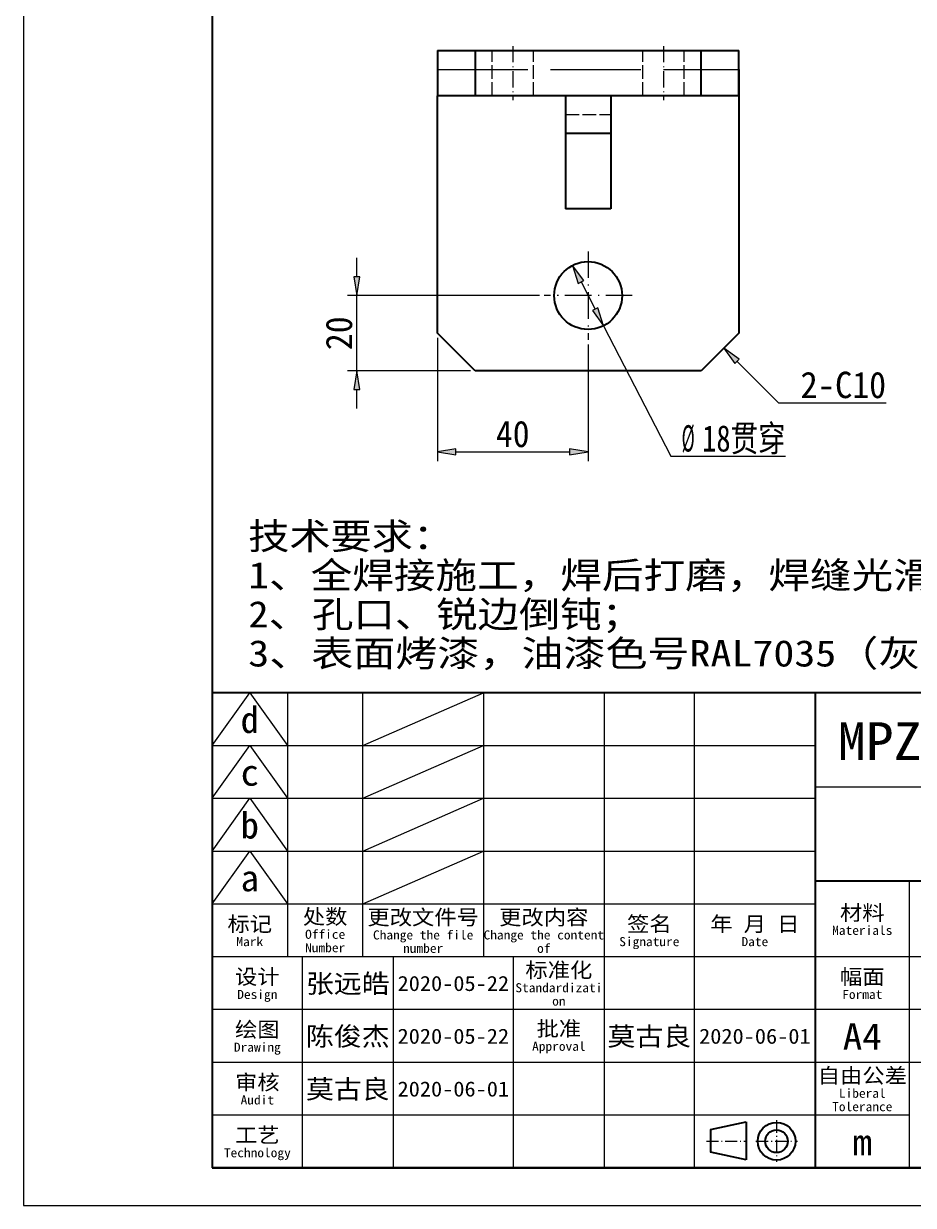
# Model space of a CAD drawing. Extents: x -220 to 67724, y -20866 to 573.
# Drawn here: x 0 to 118, y 0 to 156.8 of the extents above; entities that cross this region are included whole.
import ezdxf
from ezdxf.enums import TextEntityAlignment as Align

# ---------------------------------------------------------------- set-up
doc = ezdxf.new("R2010")
doc.units = 0
doc.linetypes.add('DASHDOT', pattern=[18.5, 12, -3, 0.5, -3])
doc.linetypes.add('DASHED', pattern=[15, 12, -3])
doc.layers.get('0').update_dxf_attribs({"lineweight": 13})
doc.layers.add('7', color=7, linetype='Continuous', lineweight=13)
doc.layers.add('__5', color=7, linetype='Continuous', lineweight=13)
doc.styles.get("Standard").update_dxf_attribs({"font": ''})
doc.styles.get('Standard').set_extended_font_data('SimSun')
doc.dimstyles.get("Standard").update_dxf_attribs({"dimtxt": 2.5, "dimasz": 2.5, "dimexe": 1.25, "dimexo": 0.625, "dimtad": 1, "dimtxsty": 'Standard', "dimcen": 2.5, "dimadec": 0, "dimazin": 0, "dimtfac": 1, "dimtmove": 0, "dimatfit": 0, "dimfxl": 0, "dimarcsym": 0})

# ---------------------------------------------------------------- blocks, each defined once
blk = doc.blocks.new('*D18')
at = {"layer": '__5', "color": 94, "lineweight": 13, "ltscale": 0.063357, "transparency": 16777216}
for p, q in [((44.2, 123.15), (44.2, 125.68)), ((44.2, 105.68), (44.2, 108.21))]:
    blk.add_line(p, q, dxfattribs=at)
at = {"layer": '__5', "color": 94, "lineweight": 13, "transparency": 16777216}
blk.add_line((68.41, 120.68), (42.95, 120.68), dxfattribs=at)
at = {"layer": '__5', "color": 94, "lineweight": 13, "ltscale": 0.25, "transparency": 16777216}
blk.add_line((44.2, 110.68), (44.2, 120.68), dxfattribs=at)
at = {"layer": '__5', "color": 94, "lineweight": 13, "ltscale": 0.407765, "transparency": 16777216}
blk.add_line((59.26, 110.68), (42.95, 110.68), dxfattribs=at)
at = {"layer": '__5', "color": 94, "lineweight": 13, "transparency": 16777216}
for points in [[(43.78, 123.15), (44.2, 120.68), (44.61, 123.15)], [(44.61, 108.21), (44.2, 110.68), (43.78, 108.21)]]:
    blk.add_lwpolyline(points, close=True, dxfattribs=at)
for points in [[(43.78, 123.15), (44.2, 120.68), (43.78, 123.15), (44.61, 123.15)], [(44.61, 108.21), (44.2, 110.68), (44.61, 108.21), (43.78, 108.21)]]:
    blk.add_solid(points, dxfattribs=at)
at = {"layer": '__5', "color": 94, "lineweight": 13, "transparency": 16777216, "width": 0.893612}
blk.add_text('20', height=3.5, rotation=90, dxfattribs=at).set_placement((43.57, 113.44), (43.57, 117.92), align=Align.FIT)
blk = doc.blocks.new('*D19')
at = {"layer": '__5', "color": 94, "lineweight": 13, "ltscale": 0.408785, "transparency": 16777216}
blk.add_line((54.88, 115.06), (54.88, 98.7), dxfattribs=at)
at = {"layer": '__5', "color": 94, "lineweight": 13, "ltscale": 0.387535, "transparency": 16777216}
blk.add_line((74.88, 114.21), (74.88, 98.7), dxfattribs=at)
at = {"layer": '__5', "color": 94, "lineweight": 13, "ltscale": 0.376714, "transparency": 16777216}
blk.add_line((57.35, 99.95), (72.42, 99.95), dxfattribs=at)
at = {"layer": '__5', "color": 94, "lineweight": 13, "transparency": 16777216}
for points in [[(57.35, 100.37), (54.88, 99.95), (57.35, 99.54)], [(72.42, 99.54), (74.88, 99.95), (72.42, 100.37)]]:
    blk.add_lwpolyline(points, close=True, dxfattribs=at)
for points in [[(57.35, 100.37), (54.88, 99.95), (57.35, 100.37), (57.35, 99.54)], [(72.42, 99.54), (74.88, 99.95), (72.42, 99.54), (72.42, 100.37)]]:
    blk.add_solid(points, dxfattribs=at)
at = {"layer": '__5', "color": 94, "lineweight": 13, "transparency": 16777216, "width": 0.893612}
blk.add_text('40', height=3.5, dxfattribs=at).set_placement((62.64, 100.58), (67.12, 100.58), align=Align.FIT)
blk = doc.blocks.new('*D20')
at = {"layer": '__5', "color": 94, "lineweight": 13, "ltscale": 0.101714, "transparency": 16777216}
blk.add_line((73.95, 122.49), (75.81, 118.87), dxfattribs=at)
at = {"layer": '__5', "color": 94, "lineweight": 13, "ltscale": 0.486946, "transparency": 16777216}
blk.add_line((76.94, 116.68), (85.86, 99.36), dxfattribs=at)
at = {"layer": '__5', "color": 94, "lineweight": 13, "ltscale": 0.380253, "transparency": 16777216}
blk.add_line((85.86, 99.36), (101.07, 99.36), dxfattribs=at)
at = {"layer": '__5', "color": 94, "lineweight": 13, "transparency": 16777216}
for points in [[(74.32, 122.68), (72.82, 124.68), (73.58, 122.3)], [(75.45, 118.68), (76.94, 116.68), (76.18, 119.06)]]:
    blk.add_lwpolyline(points, close=True, dxfattribs=at)
for points in [[(74.32, 122.68), (72.82, 124.68), (74.32, 122.68), (73.58, 122.3)], [(75.45, 118.68), (76.94, 116.68), (75.45, 118.68), (76.18, 119.06)]]:
    blk.add_solid(points, dxfattribs=at)
for s, width, p, p2 in [('%%c', 0.464903, (87.28, 99.99), (89.02, 99.99)), ('贯穿', 0.727357, (93.78, 99.99), (101.07, 99.99)), ('18', 0.751131, (90.02, 99.99), (93.78, 99.99))]:
    blk.add_text(s, height=3.5, dxfattribs=dict(at, width=width)).set_placement(p, p2, align=Align.FIT)

msp = doc.modelspace()

# ---------------------------------------------------------------- linework, layer by layer
at = {"color": 5, "lineweight": 13}
for p, q in [((0, 297), (0, 0)), ((0, 0), (210, 0))]:
    msp.add_line(p, q, dxfattribs=at)
at = {"color": 7, "lineweight": 35}
for p, q in [((25, 292), (25, 5)), ((205, 68), (25, 68)), ((25, 68), (25, 5)), ((105, 68), (105, 5)), ((205, 43), (105, 43)), ((25, 5), (205, 5)), ((205, 5), (25, 5))]:
    msp.add_line(p, q, dxfattribs=at)
at = {"color": 7, "lineweight": 13, "ltscale": 0.215058}
for p, q in [((25, 61), (30, 68)), ((30, 68), (35, 61)), ((25, 54), (30, 61)), ((30, 61), (35, 54)), ((25, 47), (30, 54)), ((30, 54), (35, 47)), ((25, 40), (30, 47)), ((30, 47), (35, 40))]:
    msp.add_line(p, q, dxfattribs=at)
at = {"color": 7, "lineweight": 13}
for p, q in [((35, 68), (35, 33)), ((45, 33), (45, 68)), ((61, 68), (61, 33)), ((77, 68), (77, 5)), ((89, 5), (89, 68)), ((25, 61), (105, 61)), ((105, 55.5), (191.5, 55.5)), ((25, 54), (105, 54)), ((25, 47), (105, 47)), ((117.5, 5), (117.5, 43)), ((25, 40), (105, 40)), ((25, 33), (155, 33)), ((37, 5), (37, 33)), ((49, 33), (49, 5)), ((65, 5), (65, 33)), ((25.0052, 26.03), (155.0052, 26.03)), ((25, 19), (205, 19)), ((25, 12), (117.5, 12))]:
    msp.add_line(p, q, dxfattribs=at)
at = {"color": 7, "lineweight": 13, "ltscale": 0.436606}
for p, q in [((45, 61), (61, 68)), ((45, 54), (61, 61)), ((45, 47), (61, 54)), ((45, 40), (61, 47))]:
    msp.add_line(p, q, dxfattribs=at)
at = {"color": 7, "lineweight": 35, "ltscale": 0.120959}
msp.add_line((91.1184, 10.0582), (95.8523, 11.0582), dxfattribs=at)
at = {"color": 7, "lineweight": 35, "ltscale": 0.125}
msp.add_line((95.8523, 11.0582), (95.8523, 6.0582), dxfattribs=at)
at = {"color": 1, "linetype": 'DASHDOT', "lineweight": 13, "ltscale": 0.138168}
msp.add_line((99.875, 11.2815), (99.875, 5.7548), dxfattribs=at)
at = {"color": 7, "lineweight": 35, "ltscale": 0.075}
msp.add_line((91.1184, 10.0582), (91.1184, 7.0582), dxfattribs=at)
at = {"color": 1, "linetype": 'DASHDOT', "lineweight": 13, "ltscale": 0.132648}
msp.add_line((90.5709, 8.5), (95.8768, 8.5), dxfattribs=at)
at = {"color": 1, "linetype": 'DASHDOT', "lineweight": 13, "ltscale": 0.138165}
msp.add_line((97.1117, 8.5), (102.6383, 8.5), dxfattribs=at)
at = {"color": 7, "lineweight": 35, "ltscale": 0.12131}
msp.add_line((95.8666, 6.0582), (91.1184, 7.0582), dxfattribs=at)
at = {"color": 7, "lineweight": 35}
for radius in [2.5, 1.5]:
    msp.add_circle((99.875, 8.5), radius, dxfattribs=at)
at = {"layer": '__5', "color": 150, "linetype": 'DASHDOT', "lineweight": 13, "ltscale": 0.180008}
for p, q in [((64.8813, 153.78), (64.8813, 146.5797)), ((84.8813, 153.78), (84.8813, 146.5797))]:
    msp.add_line(p, q, dxfattribs=at)
at = {"layer": '__5', "color": 7, "lineweight": 35, "ltscale": 0.125}
for p, q in [((54.8813, 153.18), (59.8813, 153.18)), ((89.8813, 153.18), (94.8813, 153.18)), ((59.8813, 147.18), (54.8813, 147.18)), ((71.8813, 147.18), (71.8813, 142.18)), ((77.8813, 147.18), (77.8813, 142.18)), ((94.8813, 147.18), (89.8813, 147.18))]:
    msp.add_line(p, q, dxfattribs=at)
at = {"layer": '__5', "color": 7, "lineweight": 35, "ltscale": 0.15}
for p, q in [((54.8813, 153.18), (54.8813, 147.18)), ((59.8813, 153.18), (59.8813, 147.18)), ((89.8813, 147.18), (89.8813, 153.18)), ((94.8813, 147.18), (94.8813, 153.18)), ((77.8813, 142.18), (71.8813, 142.18)), ((77.8813, 132.18), (71.8813, 132.18))]:
    msp.add_line(p, q, dxfattribs=at)
at = {"layer": '__5', "color": 7, "lineweight": 35}
for p, q in [((59.8813, 153.18), (89.8813, 153.18)), ((94.8813, 150.68), (94.8813, 115.68)), ((54.8813, 115.68), (54.8813, 147.18)), ((89.8813, 147.18), (59.8813, 147.18)), ((89.8813, 110.68), (59.8813, 110.68))]:
    msp.add_line(p, q, dxfattribs=at)
at = {"layer": '__5', "color": 7, "linetype": 'DASHED', "lineweight": 13, "ltscale": 0.15}
for p, q in [((62.1313, 147.18), (62.1313, 153.18)), ((67.6313, 147.18), (67.6313, 153.18)), ((82.1313, 147.18), (82.1313, 153.18)), ((87.6313, 147.18), (87.6313, 153.18)), ((77.8813, 147.18), (71.8813, 147.18)), ((71.8813, 144.68), (77.8813, 144.68))]:
    msp.add_line(p, q, dxfattribs=at)
at = {"layer": '__5', "color": 7, "linetype": 'DASHED', "lineweight": 13}
msp.add_line((54.8813, 150.68), (94.8813, 150.68), dxfattribs=at)
at = {"layer": '__5', "color": 7, "linetype": 'DASHED', "lineweight": 13, "ltscale": 0.087501}
msp.add_line((54.8813, 147.18), (54.8813, 150.68), dxfattribs=at)
at = {"layer": '__5', "color": 7, "lineweight": 35, "ltscale": 0.25}
for p, q in [((71.8813, 142.18), (71.8813, 132.18)), ((77.8813, 142.18), (77.8813, 132.18))]:
    msp.add_line(p, q, dxfattribs=at)
at = {"layer": '__5', "color": 6, "linetype": 'DASHDOT', "lineweight": 13, "ltscale": 0.2925}
for p, q in [((74.8813, 126.53), (74.8813, 114.83)), ((80.7313, 120.68), (69.0313, 120.68))]:
    msp.add_line(p, q, dxfattribs=at)
at = {"layer": '__5', "color": 7, "lineweight": 35, "ltscale": 0.176777}
for p, q in [((59.8813, 110.68), (54.8813, 115.68)), ((94.8813, 115.68), (89.8813, 110.68))]:
    msp.add_line(p, q, dxfattribs=at)
at = {"layer": '__5', "color": 94, "lineweight": 13, "ltscale": 0.194472}
msp.add_line((94.6409, 111.9526), (100.1414, 106.4521), dxfattribs=at)
at = {"layer": '__5', "color": 94, "lineweight": 13, "ltscale": 0.356536}
msp.add_line((100.1414, 106.4521), (114.4029, 106.4521), dxfattribs=at)
at = {"layer": '__5', "color": 94, "lineweight": 13}
msp.add_lwpolyline([(94.9327, 112.2444), (92.8974, 113.6962), (94.3492, 111.6609)], close=True, dxfattribs=at)
at = {"layer": '__5', "color": 7, "lineweight": 35}
msp.add_circle((74.8813, 120.68), 4.5, dxfattribs=at)
at = {"layer": '__5', "color": 94, "lineweight": 13}
msp.add_solid([(94.9327, 112.2444), (92.8974, 113.6962), (94.9327, 112.2444), (94.3492, 111.6609)], dxfattribs=at)

# ---------------------------------------------------------------- texts
at = {"color": 7, "lineweight": 13, "width": 0.8}
for s, p, p2 in [('d', (28.7856, 62.6668), (31.2144, 62.6668)), ('c', (28.7856, 55.6668), (31.2144, 55.6668)), ('b', (28.7856, 48.6668), (31.2144, 48.6668)), ('a', (28.7856, 41.6668), (31.2144, 41.6668))]:
    msp.add_text(s, height=3.5, dxfattribs=at).set_placement(p, p2, align=Align.FIT)
at = {"color": 7, "lineweight": 13}
for s, height, p, p2 in [('处数', 2, (37.0405, 37.297), (42.9595, 37.297)), ('更改文件号', 2, (45.6012, 37.2121), (60.3988, 37.2121)), ('更改内容', 2, (63.0809, 37.2121), (74.9191, 37.2121)), ('材料', 2, (108.2905, 37.8243), (114.2095, 37.8243)), ('标记', 2, (27.0405, 36.3243), (32.9595, 36.3243)), ('签名', 2, (80.0405, 36.3243), (85.9595, 36.3243)), ('年 月 日', 2, (91.0809, 36.3243), (102.9191, 36.3243)), ('Office', 1.2, (37.3364, 35.3548), (42.6636, 35.3548)), ('Change the file', 1.2, (46.341, 35.2699), (59.659, 35.2699)), ('Change the content', 1.2, (61.0092, 35.2699), (76.9908, 35.2699)), ('Materials', 1.2, (107.2546, 35.8821), (115.2454, 35.8821)), ('Mark', 1.2, (28.2243, 34.3821), (31.7757, 34.3821)), ('Number', 1.2, (37.3364, 33.5791), (42.6636, 33.5791)), ('number', 1.2, (50.3364, 33.4942), (55.6636, 33.4942)), ('of', 1.2, (68.1121, 33.4942), (69.8879, 33.4942)), ('Signature', 1.2, (79.0046, 34.3821), (86.9954, 34.3821)), ('Date', 1.2, (95.2243, 34.3821), (98.7757, 34.3821)), ('设计', 2, (28.0405, 29.3243), (33.9595, 29.3243)), ('标准化', 2, (66.5607, 30.2121), (75.4393, 30.2121)), ('幅面', 2, (108.2905, 29.3243), (114.2095, 29.3243)), ('Design', 1.2, (28.3364, 27.3821), (33.6636, 27.3821)), ('Standardizati', 1.2, (65.2289, 28.2699), (76.7711, 28.2699)), ('Format', 1.2, (108.5864, 27.3821), (113.9136, 27.3821)), ('on', 1.2, (70.1121, 26.4942), (71.8879, 26.4942)), ('绘图', 2, (28.0405, 22.3243), (33.9595, 22.3243)), ('批准', 2, (68.0405, 22.442), (73.9595, 22.442)), ('A4', 3.5, (108.6604, 20.6387), (113.8396, 20.6387)), ('Drawing', 1.2, (27.8925, 20.3821), (34.1075, 20.3821)), ('Approval', 1.2, (67.4486, 20.4998), (74.5514, 20.4998)), ('审核', 2, (28.0405, 15.3243), (33.9595, 15.3243)), ('自由公差', 2, (105.3309, 16.2121), (117.1691, 16.2121)), ('Audit', 1.2, (28.7803, 13.3821), (33.2197, 13.3821)), ('Liberal', 1.2, (108.1425, 14.2699), (114.3575, 14.2699)), ('Tolerance', 1.2, (107.2546, 12.4942), (115.2454, 12.4942)), ('工艺', 2, (28.0405, 8.3243), (33.9595, 8.3243)), ('m', 3.5, (109.9552, 6.6387), (112.5448, 6.6387)), ('Technology', 1.2, (26.5607, 6.3821), (35.4393, 6.3821))]:
    msp.add_text(s, height=height, dxfattribs=at).set_placement(p, p2, align=Align.FIT)
at = {"color": 150, "lineweight": 13}
for s, p, p2 in [('张远皓', (37.4509, 28.1705), (48.5491, 28.1705)), ('陈俊杰', (37.4509, 21.1705), (48.5491, 21.1705)), ('莫古良', (77.4509, 21.1705), (88.5491, 21.1705)), ('莫古良', (37.4509, 14.1705), (48.5491, 14.1705))]:
    msp.add_text(s, height=2.5, dxfattribs=at).set_placement(p, p2, align=Align.FIT)
at = {"color": 5, "lineweight": 13}
for p, p2 in [((89.6012, 21.4364), (104.3988, 21.4364)), ((49.6012, 14.4364), (64.3988, 14.4364))]:
    msp.add_text('2020-06-01', height=2, dxfattribs=at).set_placement(p, p2, align=Align.FIT)
at = {"layer": '7', "color": 5, "lineweight": 13}
for p, p2 in [((49.6012, 28.4364), (64.3988, 28.4364)), ((49.6012, 21.4364), (64.3988, 21.4364))]:
    msp.add_text('2020-05-22', height=2, dxfattribs=at).set_placement(p, p2, align=Align.FIT)
at = {"layer": '__5', "color": 94, "lineweight": 13, "width": 0.68}
for s, p, p2 in [('2-C', (103.0452, 107.0771), (109.9298, 107.0771)), ('10', (109.9298, 107.0771), (114.4029, 107.0771))]:
    msp.add_text(s, height=3.5, dxfattribs=at).set_placement(p, p2, align=Align.FIT)
at = {"layer": '__5', "color": 94, "lineweight": 13}
for s, p, p2 in [('技术要求：', (29.8, 87.0159), (57.096, 87.0159)), ('1、全焊接施工，焊后打磨，焊缝光滑；', (29.8, 81.8367), (126.3858, 81.8367)), ('2、', (29.8, 76.6575), (37.9188, 76.6575)), ('孔口、锐边倒钝；', (38.2688, 76.6575), (82.1523, 76.6575)), ('3、表面烤漆，油漆色号RAL7035（灰白色，带波纹）。', (29.8, 71.4783), (163.5506, 71.4783))]:
    msp.add_text(s, height=3.5, dxfattribs=at).set_placement(p, p2, align=Align.FIT)
at = {"layer": '__5', "color": 5, "lineweight": 13}
msp.add_text('MPZS-2001-350-01-003', height=5, dxfattribs=at).set_placement((108.0058, 59.091), (181.9942, 59.091), align=Align.FIT)

# ---------------------------------------------------------------- dimensions: what is measured, and where the dimension line sits
at = {"layer": '__5', "color": 0, "lineweight": 0}
for base, p1, p2, angle, picture, middle in [((44.1956, 120.68), (59.8813, 110.68), (69.0313, 120.68), 89.999523, '*D18', (44.1956, 115.68)), ((74.8813, 99.9536), (54.8813, 115.68), (74.8813, 114.83), 359.998092, '*D19', (64.8813, 99.9536))]:
    dim = msp.add_linear_dim(base=base, p1=p1, p2=p2, angle=angle, dimstyle='Standard', override={"dimlfac": 2}, dxfattribs=at)
    dim.commit()
    dim.dimension.update_dxf_attribs({"geometry": picture, "text_midpoint": middle, "dimtype": 160})
dim = msp.add_diameter_dim_2p(p1=(72.8217, 124.6811), p2=(76.9408, 116.679), text='<>贯穿', dimstyle='Standard', override={"dimlfac": 2}, dxfattribs=at)
dim.commit()
dim.dimension.update_dxf_attribs({"geometry": '*D20', "text_midpoint": (86.631, 97.8541), "dimtype": 163})

doc.saveas('drawing.dxf')
